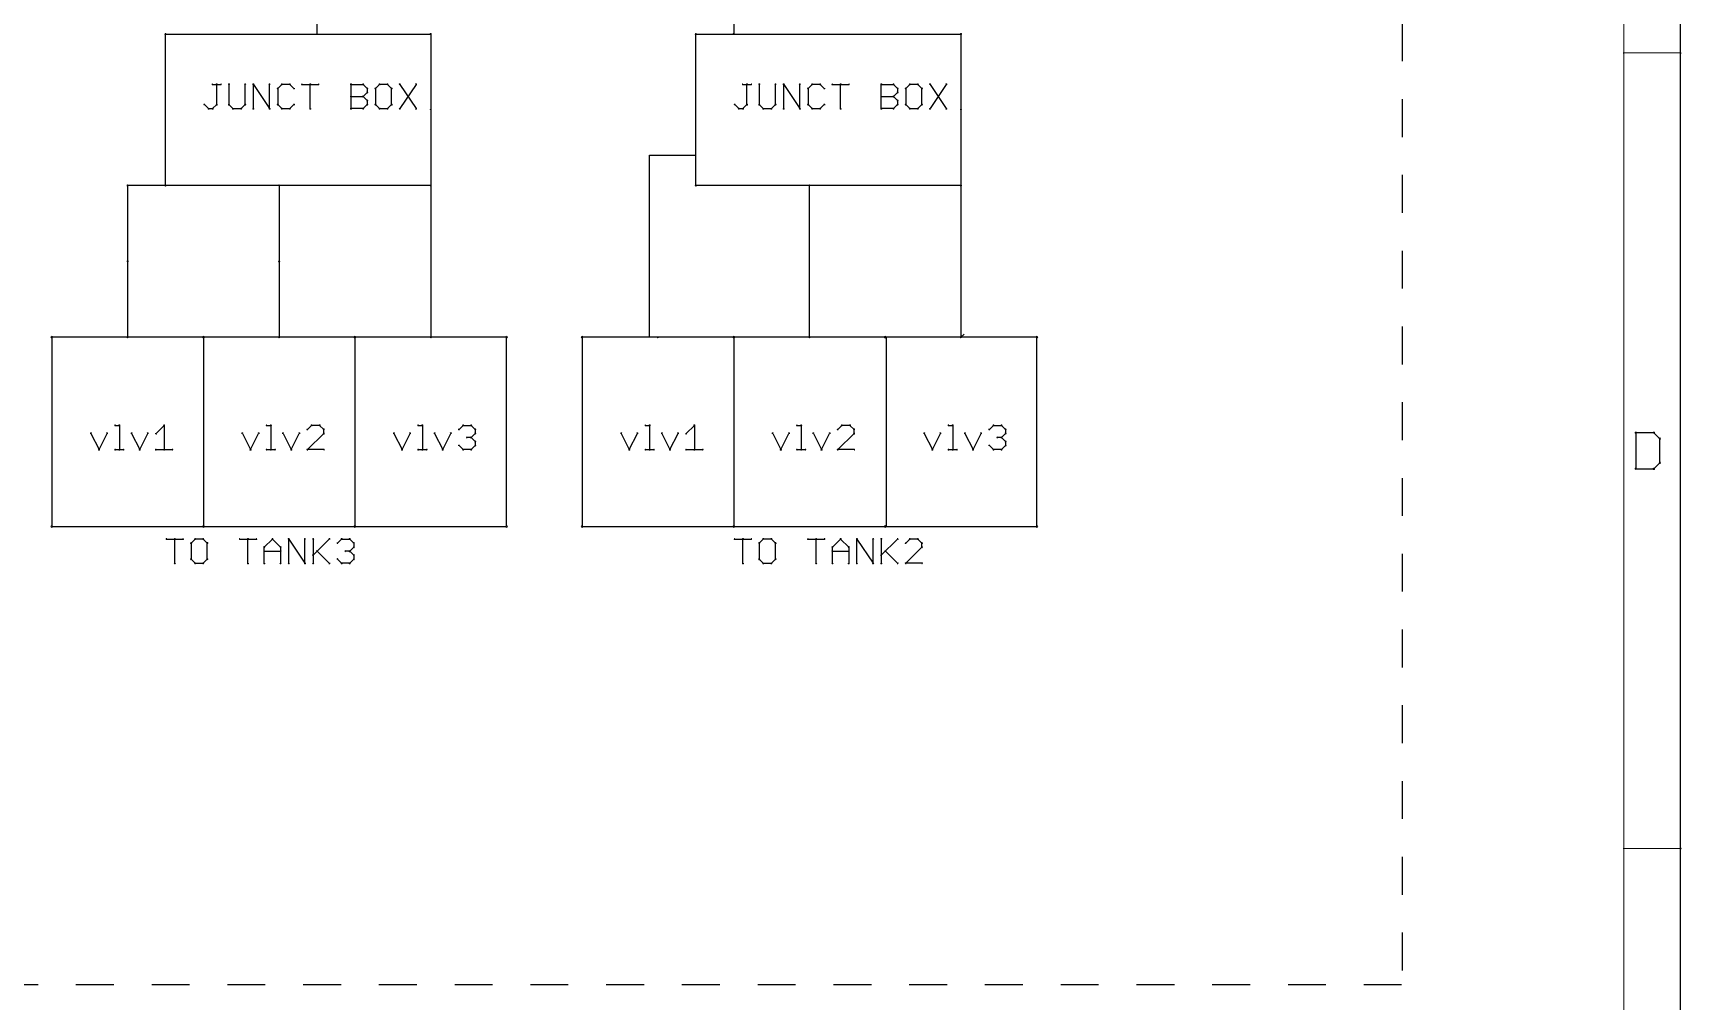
# Model space of a CAD drawing. Header units: inches. Extents: x 0 to 15.7, y 0.2 to 11.1.
# Drawn here: x 11.3 to 15.651, y 2.098 to 4.653 of the extents above; entities that cross this region are included whole.
import ezdxf

# ---------------------------------------------------------------- set-up
doc = ezdxf.new("R2010")
doc.units = ezdxf.units.IN
doc.header["$MEASUREMENT"] = 0
doc.linetypes.add('DOT2', pattern=[0.025, 0, -0.025])
for name, color, linetype in [('103', 178, 'Continuous'), ('94', 14, 'Continuous'), ('97', 94, 'Continuous'), ('THIN_DASHED_NEON_GREEN', 3, 'DOT2'), ('THIN_NEON_GREEN', 3, 'Continuous'), ('THIN_RED', 1, 'Continuous')]:
    doc.layers.add(name, color=color, linetype=linetype)
doc.layers.add('THICK_RED', color=1, linetype='Continuous', lineweight=50)

msp = doc.modelspace()

# ---------------------------------------------------------------- linework, layer by layer
at = {"layer": '103', "lineweight": 18}
for centre, start, end in [((11.65, 4.65), 90, 270), ((11.65, 4.65), 0, 180), ((12.35, 4.65), 0, 180), ((12.35, 4.65), 270, 90), ((13.05, 4.65), 90, 270), ((13.05, 4.65), 0, 180), ((13.75, 4.65), 0, 180), ((13.75, 4.65), 270, 90), ((11.65, 4.25), 90, 270), ((11.65, 4.25), 180, 0), ((12.35, 4.25), 180, 0), ((12.35, 4.25), 270, 90), ((13.05, 4.25), 90, 270), ((13.05, 4.25), 180, 0), ((13.75, 4.25), 180, 0), ((13.75, 4.25), 270, 90)]:
    msp.add_arc(centre, 0.0015, start, end, dxfattribs=at)
at = {"layer": '94', "lineweight": 25}
for p, q in [((11.55, 4.05), (11.55, 3.85)), ((11.95, 4.05), (11.95, 3.85))]:
    msp.add_line(p, q, dxfattribs=at)
at = {"layer": '94', "lineweight": 18}
for centre, radius, start, end in [((11.55, 4.05), 0.0015, 0, 180), ((11.95, 4.05), 0.0015, 0, 180), ((11.35, 3.85), 0.0025, 90, 270), ((11.35, 3.85), 0.0025, 0, 180), ((11.55, 3.85), 0.0015, 180, 0), ((11.75, 3.85), 0.0025, 0, 180), ((11.75, 3.85), 0.0025, 90, 270), ((11.75, 3.85), 0.0025, 0, 180), ((11.75, 3.85), 0.0025, 270, 90), ((11.95, 3.85), 0.0015, 180, 0), ((12.15, 3.85), 0.0025, 0, 180), ((12.15, 3.85), 0.0025, 90, 270), ((12.15, 3.85), 0.0025, 0, 180), ((12.15, 3.85), 0.0025, 270, 90), ((12.35, 3.85), 0.0015, 180, 0), ((12.55, 3.85), 0.0025, 0, 180), ((12.55, 3.85), 0.0025, 270, 90), ((12.75, 3.85), 0.0025, 90, 270), ((12.75, 3.85), 0.0025, 0, 180), ((12.95, 3.85), 0.0015, 180, 0), ((13.15, 3.85), 0.0025, 0, 180), ((13.15, 3.85), 0.0025, 90, 270), ((13.15, 3.85), 0.0025, 0, 180), ((13.15, 3.85), 0.0025, 270, 90), ((13.35, 3.85), 0.0015, 180, 0), ((13.55, 3.85), 0.0025, 0, 180), ((13.55, 3.85), 0.0025, 90, 270), ((13.55, 3.85), 0.0025, 0, 180), ((13.55, 3.85), 0.0025, 270, 90), ((13.75, 3.85), 0.0015, 180, 0), ((13.95, 3.85), 0.0025, 0, 180), ((13.95, 3.85), 0.0025, 270, 90), ((11.35, 3.35), 0.0025, 90, 270), ((11.75, 3.35), 0.0025, 90, 270), ((11.75, 3.35), 0.0025, 270, 90), ((12.15, 3.35), 0.0025, 90, 270), ((12.15, 3.35), 0.0025, 270, 90), ((12.55, 3.35), 0.0025, 270, 90), ((12.75, 3.35), 0.0025, 90, 270), ((13.15, 3.35), 0.0025, 90, 270), ((13.15, 3.35), 0.0025, 270, 90), ((13.55, 3.35), 0.0025, 90, 270), ((13.55, 3.35), 0.0025, 270, 90), ((13.95, 3.35), 0.0025, 270, 90), ((11.35, 3.35), 0.0025, 180, 0), ((11.75, 3.35), 0.0025, 180, 0), ((11.75, 3.35), 0.0025, 180, 0), ((12.15, 3.35), 0.0025, 180, 0), ((12.15, 3.35), 0.0025, 180, 0), ((12.55, 3.35), 0.0025, 180, 0), ((12.75, 3.35), 0.0025, 180, 0), ((13.15, 3.35), 0.0025, 180, 0), ((13.15, 3.35), 0.0025, 180, 0), ((13.55, 3.35), 0.0025, 180, 0), ((13.55, 3.35), 0.0025, 180, 0), ((13.95, 3.35), 0.0025, 180, 0)]:
    msp.add_arc(centre, radius, start, end, dxfattribs=at)
at = {"layer": '97', "lineweight": 25}
for p, q in [((15.65, 0.25), (15.65, 11.05)), ((15.5317, 3.5975), (15.5317, 3.5026)), ((15.5791, 3.5975), (15.5317, 3.5975)), ((15.5949, 3.5817), (15.5791, 3.5975)), ((15.5949, 3.5184), (15.5949, 3.5817)), ((15.5317, 3.5026), (15.5791, 3.5026)), ((15.5791, 3.5026), (15.5949, 3.5184))]:
    msp.add_line(p, q, dxfattribs=at)
at = {"layer": '97', "lineweight": 18}
for p, q in [((15.5, 0.4), (15.5, 10.9)), ((15.65, 4.6), (15.5, 4.6)), ((15.65, 2.5), (15.5, 2.5))]:
    msp.add_line(p, q, dxfattribs=at)
for centre, radius, start, end in [((15.5, 4.6), 0.000984, 90, 270), ((15.65, 4.6), 0.000984, 270, 90), ((15.5317, 3.5975), 0.002, 0, 180), ((15.5317, 3.5975), 0.002, 90, 270), ((15.5791, 3.5975), 0.002, 44.9899, 224.9899), ((15.5791, 3.5975), 0.002, 270, 90), ((15.5949, 3.5817), 0.002, 0, 180), ((15.5949, 3.5817), 0.002, 224.9899, 44.9899), ((15.5317, 3.5026), 0.002, 90, 270), ((15.5317, 3.5026), 0.002, 180, 0), ((15.5791, 3.5026), 0.002, 135.0101, 315.0101), ((15.5791, 3.5026), 0.002, 270, 90), ((15.5949, 3.5184), 0.002, 180, 0), ((15.5949, 3.5184), 0.002, 315.0101, 135.0101), ((15.5, 2.5), 0.000984, 90, 270), ((15.65, 2.5), 0.000984, 270, 90)]:
    msp.add_arc(centre, radius, start, end, dxfattribs=at)
at = {"layer": 'THICK_RED', "lineweight": 25}
for p, q in [((13.15, 7.95), (13.15, 4.65)), ((12.05, 4.65), (12.05, 7.85)), ((11.7744, 4.5171), (11.7957, 4.5171)), ((11.785, 4.4637), (11.785, 4.5171)), ((11.8175, 4.5171), (11.8175, 4.4637)), ((11.8602, 4.4637), (11.8602, 4.5171)), ((11.8819, 4.453), (11.8819, 4.5171)), ((11.8819, 4.5171), (11.9246, 4.453)), ((11.9246, 4.453), (11.9246, 4.5171)), ((11.957, 4.5171), (11.9464, 4.5064)), ((11.9464, 4.5064), (11.9464, 4.4637)), ((11.9784, 4.5171), (11.957, 4.5171)), ((11.9891, 4.5064), (11.9784, 4.5171)), ((12.0108, 4.5171), (12.0535, 4.5171)), ((12.0322, 4.453), (12.0322, 4.5171)), ((12.1397, 4.453), (12.1397, 4.5171)), ((12.1397, 4.5171), (12.1718, 4.5171)), ((12.1397, 4.485), (12.1718, 4.485)), ((12.1718, 4.5171), (12.1824, 4.5064)), ((12.1824, 4.4957), (12.1718, 4.485)), ((12.1718, 4.485), (12.1824, 4.4744)), ((12.1824, 4.5064), (12.1824, 4.4957)), ((12.2149, 4.5171), (12.2042, 4.5064)), ((12.2042, 4.5064), (12.2042, 4.4637)), ((12.2362, 4.5171), (12.2149, 4.5171)), ((12.2469, 4.5064), (12.2362, 4.5171)), ((12.2469, 4.4637), (12.2469, 4.5064)), ((12.2686, 4.5171), (12.3113, 4.453)), ((12.3113, 4.5171), (12.2686, 4.453)), ((13.1744, 4.5171), (13.1957, 4.5171)), ((13.185, 4.4637), (13.185, 4.5171)), ((13.2175, 4.5171), (13.2175, 4.4637)), ((13.2602, 4.4637), (13.2602, 4.5171)), ((13.2819, 4.453), (13.2819, 4.5171)), ((13.2819, 4.5171), (13.3246, 4.453)), ((13.3246, 4.453), (13.3246, 4.5171)), ((13.357, 4.5171), (13.3464, 4.5064)), ((13.3464, 4.5064), (13.3464, 4.4637)), ((13.3784, 4.5171), (13.357, 4.5171)), ((13.3891, 4.5064), (13.3784, 4.5171)), ((13.4108, 4.5171), (13.4535, 4.5171)), ((13.4322, 4.453), (13.4322, 4.5171)), ((13.5397, 4.453), (13.5397, 4.5171)), ((13.5397, 4.5171), (13.5718, 4.5171)), ((13.5397, 4.485), (13.5718, 4.485)), ((13.5718, 4.5171), (13.5824, 4.5064)), ((13.5824, 4.4957), (13.5718, 4.485)), ((13.5718, 4.485), (13.5824, 4.4744)), ((13.5824, 4.5064), (13.5824, 4.4957)), ((13.6149, 4.5171), (13.6042, 4.5064)), ((13.6042, 4.5064), (13.6042, 4.4637)), ((13.6362, 4.5171), (13.6149, 4.5171)), ((13.6469, 4.5064), (13.6362, 4.5171)), ((13.6469, 4.4637), (13.6469, 4.5064)), ((13.6686, 4.5171), (13.7113, 4.453)), ((13.7113, 4.5171), (13.6686, 4.453)), ((11.753, 4.4637), (11.7637, 4.453)), ((11.7637, 4.453), (11.7744, 4.453)), ((11.7744, 4.453), (11.785, 4.4637)), ((11.8175, 4.4637), (11.8281, 4.453)), ((11.8281, 4.453), (11.8495, 4.453)), ((11.8495, 4.453), (11.8602, 4.4637)), ((11.9464, 4.4637), (11.957, 4.453)), ((11.957, 4.453), (11.9784, 4.453)), ((11.9784, 4.453), (11.9891, 4.4637)), ((12.1718, 4.453), (12.1397, 4.453)), ((12.1824, 4.4637), (12.1718, 4.453)), ((12.1824, 4.4744), (12.1824, 4.4637)), ((12.2042, 4.4637), (12.2149, 4.453)), ((12.2149, 4.453), (12.2362, 4.453)), ((12.2362, 4.453), (12.2469, 4.4637)), ((13.153, 4.4637), (13.1637, 4.453)), ((13.1637, 4.453), (13.1744, 4.453)), ((13.1744, 4.453), (13.185, 4.4637)), ((13.2175, 4.4637), (13.2281, 4.453)), ((13.2281, 4.453), (13.2495, 4.453)), ((13.2495, 4.453), (13.2602, 4.4637)), ((13.3464, 4.4637), (13.357, 4.453)), ((13.357, 4.453), (13.3784, 4.453)), ((13.3784, 4.453), (13.3891, 4.4637)), ((13.5718, 4.453), (13.5397, 4.453)), ((13.5824, 4.4637), (13.5718, 4.453)), ((13.5824, 4.4744), (13.5824, 4.4637)), ((13.6042, 4.4637), (13.6149, 4.453)), ((13.6149, 4.453), (13.6362, 4.453)), ((13.6362, 4.453), (13.6469, 4.4637)), ((11.653, 3.3171), (11.6957, 3.3171)), ((11.6744, 3.253), (11.6744, 3.3171)), ((11.7281, 3.3171), (11.7175, 3.3064)), ((11.7495, 3.3171), (11.7281, 3.3171)), ((11.7602, 3.3064), (11.7495, 3.3171)), ((11.8464, 3.3171), (11.8891, 3.3171)), ((11.8677, 3.253), (11.8677, 3.3171)), ((11.9108, 3.2957), (11.9322, 3.3171)), ((11.9322, 3.3171), (11.9535, 3.2957)), ((11.9753, 3.253), (11.9753, 3.3171)), ((11.9753, 3.3171), (12.018, 3.253)), ((12.018, 3.253), (12.018, 3.3171)), ((12.0397, 3.3171), (12.0397, 3.253)), ((12.0397, 3.2744), (12.0824, 3.3171)), ((12.1042, 3.3064), (12.1149, 3.3171)), ((12.1149, 3.3171), (12.1362, 3.3171)), ((12.1362, 3.3171), (12.1469, 3.3064)), ((13.153, 3.3171), (13.1957, 3.3171)), ((13.1744, 3.253), (13.1744, 3.3171)), ((13.2281, 3.3171), (13.2175, 3.3064)), ((13.2495, 3.3171), (13.2281, 3.3171)), ((13.2602, 3.3064), (13.2495, 3.3171)), ((13.3464, 3.3171), (13.3891, 3.3171)), ((13.3677, 3.253), (13.3677, 3.3171)), ((13.4108, 3.2957), (13.4322, 3.3171)), ((13.4322, 3.3171), (13.4535, 3.2957)), ((13.4753, 3.253), (13.4753, 3.3171)), ((13.4753, 3.3171), (13.518, 3.253)), ((13.518, 3.253), (13.518, 3.3171)), ((13.5397, 3.3171), (13.5397, 3.253)), ((13.5397, 3.2744), (13.5824, 3.3171)), ((13.6149, 3.3171), (13.6042, 3.3064)), ((13.6362, 3.3171), (13.6149, 3.3171)), ((13.6469, 3.3064), (13.6362, 3.3171)), ((11.7175, 3.3064), (11.7175, 3.2637)), ((11.7175, 3.2637), (11.7281, 3.253)), ((11.7495, 3.253), (11.7602, 3.2637)), ((11.7602, 3.2637), (11.7602, 3.3064)), ((11.9108, 3.253), (11.9108, 3.2957)), ((11.9108, 3.285), (11.9535, 3.285)), ((11.9535, 3.2957), (11.9535, 3.253)), ((12.0504, 3.285), (12.0824, 3.253)), ((12.1149, 3.253), (12.1042, 3.2637)), ((12.1362, 3.285), (12.1255, 3.285)), ((12.1469, 3.2957), (12.1362, 3.285)), ((12.1362, 3.285), (12.1469, 3.2744)), ((12.1469, 3.2637), (12.1362, 3.253)), ((12.1469, 3.3064), (12.1469, 3.2957)), ((12.1469, 3.2744), (12.1469, 3.2637)), ((13.2175, 3.3064), (13.2175, 3.2637)), ((13.2175, 3.2637), (13.2281, 3.253)), ((13.2495, 3.253), (13.2602, 3.2637)), ((13.2602, 3.2637), (13.2602, 3.3064)), ((13.4108, 3.253), (13.4108, 3.2957)), ((13.4108, 3.285), (13.4535, 3.285)), ((13.4535, 3.2957), (13.4535, 3.253)), ((13.5504, 3.285), (13.5824, 3.253)), ((13.6042, 3.253), (13.6469, 3.2957)), ((13.6469, 3.2957), (13.6469, 3.3064)), ((11.7281, 3.253), (11.7495, 3.253)), ((12.1362, 3.253), (12.1149, 3.253)), ((13.2281, 3.253), (13.2495, 3.253)), ((13.6469, 3.253), (13.6042, 3.253))]:
    msp.add_line(p, q, dxfattribs=at)
at = {"layer": 'THICK_RED', "lineweight": 18}
for centre, start, end in [((12.05, 4.65), 180, 0), ((13.15, 4.65), 90, 270), ((13.15, 4.65), 180, 0), ((11.7744, 4.5171), 90, 270), ((11.785, 4.5171), 0, 180), ((11.7957, 4.5171), 270, 90), ((11.8175, 4.5171), 0, 180), ((11.8602, 4.5171), 0, 180), ((11.8819, 4.5171), 0, 180), ((11.8819, 4.5171), 33.6901, 213.6901), ((11.9246, 4.5171), 0, 180), ((11.9464, 4.5064), 0, 180), ((11.9464, 4.5064), 135, 315), ((11.957, 4.5171), 90, 270), ((11.957, 4.5171), 315, 135), ((11.9784, 4.5171), 45, 225), ((11.9784, 4.5171), 270, 90), ((11.9891, 4.5064), 225, 45), ((12.0108, 4.5171), 90, 270), ((12.0322, 4.5171), 0, 180), ((12.0535, 4.5171), 270, 90), ((12.1397, 4.5171), 0, 180), ((12.1397, 4.5171), 90, 270), ((12.1397, 4.485), 90, 270), ((12.1718, 4.5171), 44.9865, 224.9865), ((12.1718, 4.485), 44.9865, 224.9865), ((12.1718, 4.485), 135.0135, 315.0135), ((12.1718, 4.5171), 270, 90), ((12.1718, 4.485), 270, 90), ((12.1824, 4.5064), 0, 180), ((12.1824, 4.4957), 180, 0), ((12.1824, 4.5064), 225, 45), ((12.1824, 4.4957), 315, 135), ((12.2042, 4.5064), 0, 180), ((12.2042, 4.5064), 134.9865, 314.9865), ((12.2149, 4.5171), 90, 270), ((12.2149, 4.5171), 315, 135), ((12.2362, 4.5171), 44.9865, 224.9865), ((12.2362, 4.5171), 270, 90), ((12.2469, 4.5064), 0, 180), ((12.2469, 4.5064), 225, 45), ((12.2686, 4.5171), 33.6901, 213.6901), ((12.3113, 4.5171), 326.3099, 146.3099), ((13.1744, 4.5171), 90, 270), ((13.185, 4.5171), 0, 180), ((13.1957, 4.5171), 270, 90), ((13.2175, 4.5171), 0, 180), ((13.2602, 4.5171), 0, 180), ((13.2819, 4.5171), 0, 180), ((13.2819, 4.5171), 33.6901, 213.6901), ((13.3246, 4.5171), 0, 180), ((13.3464, 4.5064), 0, 180), ((13.3464, 4.5064), 135, 315), ((13.357, 4.5171), 90, 270), ((13.357, 4.5171), 315, 135), ((13.3784, 4.5171), 45, 225), ((13.3784, 4.5171), 270, 90), ((13.3891, 4.5064), 225, 45), ((13.4108, 4.5171), 90, 270), ((13.4322, 4.5171), 0, 180), ((13.4535, 4.5171), 270, 90), ((13.5397, 4.5171), 0, 180), ((13.5397, 4.5171), 90, 270), ((13.5397, 4.485), 90, 270), ((13.5718, 4.5171), 44.9865, 224.9865), ((13.5718, 4.485), 44.9865, 224.9865), ((13.5718, 4.485), 135.0135, 315.0135), ((13.5718, 4.5171), 270, 90), ((13.5718, 4.485), 270, 90), ((13.5824, 4.5064), 0, 180), ((13.5824, 4.4957), 180, 0), ((13.5824, 4.5064), 225, 45), ((13.5824, 4.4957), 315, 135), ((13.6042, 4.5064), 0, 180), ((13.6042, 4.5064), 134.9865, 314.9865), ((13.6149, 4.5171), 90, 270), ((13.6149, 4.5171), 315, 135), ((13.6362, 4.5171), 44.9865, 224.9865), ((13.6362, 4.5171), 270, 90), ((13.6469, 4.5064), 0, 180), ((13.6469, 4.5064), 225, 45), ((13.6686, 4.5171), 33.6901, 213.6901), ((13.7113, 4.5171), 326.3099, 146.3099), ((11.753, 4.4637), 44.9865, 224.9865), ((11.7637, 4.453), 90, 270), ((11.7637, 4.453), 225.0135, 45.0135), ((11.7744, 4.453), 134.9865, 314.9865), ((11.7744, 4.453), 270, 90), ((11.785, 4.4637), 180, 0), ((11.785, 4.4637), 315, 135), ((11.8175, 4.4637), 44.9865, 224.9865), ((11.8175, 4.4637), 180, 0), ((11.8281, 4.453), 90, 270), ((11.8281, 4.453), 225.0135, 45.0135), ((11.8495, 4.453), 134.9865, 314.9865), ((11.8495, 4.453), 270, 90), ((11.8602, 4.4637), 180, 0), ((11.8602, 4.4637), 315.0135, 135.0135), ((11.8819, 4.453), 180, 0), ((11.9246, 4.453), 180, 0), ((11.9246, 4.453), 213.6901, 33.6901), ((11.9464, 4.4637), 44.9865, 224.9865), ((11.9464, 4.4637), 180, 0), ((11.957, 4.453), 90, 270), ((11.957, 4.453), 225.0135, 45.0135), ((11.9784, 4.453), 134.9865, 314.9865), ((11.9784, 4.453), 270, 90), ((11.9891, 4.4637), 315.0135, 135.0135), ((12.0322, 4.453), 180, 0), ((12.1397, 4.453), 90, 270), ((12.1397, 4.453), 180, 0), ((12.1718, 4.453), 135, 315), ((12.1718, 4.453), 270, 90), ((12.1824, 4.4744), 0, 180), ((12.1824, 4.4637), 180, 0), ((12.1824, 4.4744), 224.9865, 44.9865), ((12.1824, 4.4637), 315.0135, 135.0135), ((12.2042, 4.4637), 45, 225), ((12.2042, 4.4637), 180, 0), ((12.2149, 4.453), 90, 270), ((12.2149, 4.453), 225.0135, 45.0135), ((12.2362, 4.453), 135, 315), ((12.2362, 4.453), 270, 90), ((12.2469, 4.4637), 180, 0), ((12.2469, 4.4637), 315.0135, 135.0135), ((12.2686, 4.453), 146.3099, 326.3099), ((12.3113, 4.453), 213.6901, 33.6901), ((13.153, 4.4637), 44.9865, 224.9865), ((13.1637, 4.453), 90, 270), ((13.1637, 4.453), 225.0135, 45.0135), ((13.1744, 4.453), 134.9865, 314.9865), ((13.1744, 4.453), 270, 90), ((13.185, 4.4637), 180, 0), ((13.185, 4.4637), 315, 135), ((13.2175, 4.4637), 44.9865, 224.9865), ((13.2175, 4.4637), 180, 0), ((13.2281, 4.453), 90, 270), ((13.2281, 4.453), 225.0135, 45.0135), ((13.2495, 4.453), 134.9865, 314.9865), ((13.2495, 4.453), 270, 90), ((13.2602, 4.4637), 180, 0), ((13.2602, 4.4637), 315.0135, 135.0135), ((13.2819, 4.453), 180, 0), ((13.3246, 4.453), 180, 0), ((13.3246, 4.453), 213.6901, 33.6901), ((13.3464, 4.4637), 44.9865, 224.9865), ((13.3464, 4.4637), 180, 0), ((13.357, 4.453), 90, 270), ((13.357, 4.453), 225.0135, 45.0135), ((13.3784, 4.453), 134.9865, 314.9865), ((13.3784, 4.453), 270, 90), ((13.3891, 4.4637), 315.0135, 135.0135), ((13.4322, 4.453), 180, 0), ((13.5397, 4.453), 90, 270), ((13.5397, 4.453), 180, 0), ((13.5718, 4.453), 135, 315), ((13.5718, 4.453), 270, 90), ((13.5824, 4.4744), 0, 180), ((13.5824, 4.4637), 180, 0), ((13.5824, 4.4744), 224.9865, 44.9865), ((13.5824, 4.4637), 315.0135, 135.0135), ((13.6042, 4.4637), 45, 225), ((13.6042, 4.4637), 180, 0), ((13.6149, 4.453), 90, 270), ((13.6149, 4.453), 225.0135, 45.0135), ((13.6362, 4.453), 135, 315), ((13.6362, 4.453), 270, 90), ((13.6469, 4.4637), 180, 0), ((13.6469, 4.4637), 315.0135, 135.0135), ((13.6686, 4.453), 146.3099, 326.3099), ((13.7113, 4.453), 213.6901, 33.6901), ((11.653, 3.3171), 90, 270), ((11.6744, 3.3171), 0, 180), ((11.6957, 3.3171), 270, 90), ((11.7175, 3.3064), 0, 180), ((11.7175, 3.3064), 135, 315), ((11.7281, 3.3171), 90, 270), ((11.7281, 3.3171), 315, 135), ((11.7495, 3.3171), 45, 225), ((11.7495, 3.3171), 270, 90), ((11.7602, 3.3064), 0, 180), ((11.7602, 3.3064), 225, 45), ((11.8464, 3.3171), 90, 270), ((11.8677, 3.3171), 0, 180), ((11.8891, 3.3171), 270, 90), ((11.9322, 3.3171), 45, 225), ((11.9322, 3.3171), 315, 135), ((11.9753, 3.3171), 0, 180), ((11.9753, 3.3171), 33.6901, 213.6901), ((12.018, 3.3171), 0, 180), ((12.0397, 3.3171), 0, 180), ((12.0824, 3.3171), 315.0135, 135.0135), ((12.1042, 3.3064), 134.9865, 314.9865), ((12.1149, 3.3171), 90, 270), ((12.1149, 3.3171), 315, 135), ((12.1362, 3.3171), 44.9865, 224.9865), ((12.1362, 3.3171), 270, 90), ((12.1469, 3.3064), 0, 180), ((12.1469, 3.3064), 225, 45), ((13.153, 3.3171), 90, 270), ((13.1744, 3.3171), 0, 180), ((13.1957, 3.3171), 270, 90), ((13.2175, 3.3064), 0, 180), ((13.2175, 3.3064), 135, 315), ((13.2281, 3.3171), 90, 270), ((13.2281, 3.3171), 315, 135), ((13.2495, 3.3171), 45, 225), ((13.2495, 3.3171), 270, 90), ((13.2602, 3.3064), 0, 180), ((13.2602, 3.3064), 225, 45), ((13.3464, 3.3171), 90, 270), ((13.3677, 3.3171), 0, 180), ((13.3891, 3.3171), 270, 90), ((13.4322, 3.3171), 45, 225), ((13.4322, 3.3171), 315, 135), ((13.4753, 3.3171), 0, 180), ((13.4753, 3.3171), 33.6901, 213.6901), ((13.518, 3.3171), 0, 180), ((13.5397, 3.3171), 0, 180), ((13.5824, 3.3171), 315.0135, 135.0135), ((13.6042, 3.3064), 134.9865, 314.9865), ((13.6149, 3.3171), 90, 270), ((13.6149, 3.3171), 315, 135), ((13.6362, 3.3171), 44.9865, 224.9865), ((13.6362, 3.3171), 270, 90), ((13.6469, 3.3064), 0, 180), ((13.6469, 3.3064), 225, 45), ((11.7175, 3.2637), 44.9865, 224.9865), ((11.7175, 3.2637), 180, 0), ((11.7602, 3.2637), 180, 0), ((11.7602, 3.2637), 315.0135, 135.0135), ((11.9108, 3.2957), 0, 180), ((11.9108, 3.2957), 135, 315), ((11.9108, 3.285), 90, 270), ((11.9535, 3.2957), 0, 180), ((11.9535, 3.2957), 225, 45), ((11.9535, 3.285), 270, 90), ((12.0397, 3.2744), 135, 315), ((12.0504, 3.285), 45, 225), ((12.1042, 3.2637), 45, 225), ((12.1255, 3.285), 90, 270), ((12.1362, 3.285), 44.9865, 224.9865), ((12.1362, 3.285), 135.0135, 315.0135), ((12.1362, 3.285), 270, 90), ((12.1469, 3.2957), 180, 0), ((12.1469, 3.2744), 0, 180), ((12.1469, 3.2637), 180, 0), ((12.1469, 3.2957), 315, 135), ((12.1469, 3.2744), 224.9865, 44.9865), ((12.1469, 3.2637), 315.0135, 135.0135), ((13.2175, 3.2637), 44.9865, 224.9865), ((13.2175, 3.2637), 180, 0), ((13.2602, 3.2637), 180, 0), ((13.2602, 3.2637), 315.0135, 135.0135), ((13.4108, 3.2957), 0, 180), ((13.4108, 3.2957), 135, 315), ((13.4108, 3.285), 90, 270), ((13.4535, 3.2957), 0, 180), ((13.4535, 3.2957), 225, 45), ((13.4535, 3.285), 270, 90), ((13.5397, 3.2744), 135, 315), ((13.5504, 3.285), 45, 225), ((13.6469, 3.2957), 180, 0), ((13.6469, 3.2957), 315, 135), ((11.6744, 3.253), 180, 0), ((11.7281, 3.253), 90, 270), ((11.7281, 3.253), 225.0135, 45.0135), ((11.7495, 3.253), 134.9865, 314.9865), ((11.7495, 3.253), 270, 90), ((11.8677, 3.253), 180, 0), ((11.9108, 3.253), 180, 0), ((11.9535, 3.253), 180, 0), ((11.9753, 3.253), 180, 0), ((12.018, 3.253), 180, 0), ((12.018, 3.253), 213.6901, 33.6901), ((12.0397, 3.253), 180, 0), ((12.0824, 3.253), 225, 45), ((12.1149, 3.253), 90, 270), ((12.1149, 3.253), 225.0135, 45.0135), ((12.1362, 3.253), 135, 315), ((12.1362, 3.253), 270, 90), ((13.1744, 3.253), 180, 0), ((13.2281, 3.253), 90, 270), ((13.2281, 3.253), 225.0135, 45.0135), ((13.2495, 3.253), 134.9865, 314.9865), ((13.2495, 3.253), 270, 90), ((13.3677, 3.253), 180, 0), ((13.4108, 3.253), 180, 0), ((13.4535, 3.253), 180, 0), ((13.4753, 3.253), 180, 0), ((13.518, 3.253), 180, 0), ((13.518, 3.253), 213.6901, 33.6901), ((13.5397, 3.253), 180, 0), ((13.5824, 3.253), 225, 45), ((13.6042, 3.253), 90, 270), ((13.6042, 3.253), 134.9865, 314.9865), ((13.6469, 3.253), 270, 90)]:
    msp.add_arc(centre, 0.0015, start, end, dxfattribs=at)
at = {"layer": 'THIN_DASHED_NEON_GREEN'}
for p in [(14.9144, 9.0781), (9.0134, 2.1416)]:
    msp.add_line(p, (14.9144, 2.1416), dxfattribs=at)
at = {"layer": 'THIN_NEON_GREEN', "lineweight": 25}
for p, q in [((11.65, 4.65), (12.35, 4.65)), ((11.65, 4.25), (11.65, 4.65)), ((12.35, 4.65), (12.35, 4.25)), ((13.05, 4.25), (13.05, 4.65)), ((13.75, 4.65), (13.75, 4.25)), ((12.35, 4.25), (11.65, 4.25)), ((13.75, 4.25), (13.05, 4.25)), ((11.75, 3.85), (11.35, 3.85)), ((11.35, 3.85), (11.35, 3.35)), ((12.15, 3.85), (11.75, 3.85)), ((12.55, 3.85), (12.15, 3.85)), ((12.55, 3.35), (12.55, 3.85)), ((13.15, 3.85), (12.75, 3.85)), ((12.75, 3.85), (12.75, 3.35)), ((13.55, 3.85), (13.15, 3.85)), ((13.95, 3.85), (13.55, 3.85)), ((13.95, 3.35), (13.95, 3.85)), ((11.35, 3.35), (11.75, 3.35)), ((11.75, 3.35), (12.15, 3.35)), ((12.15, 3.35), (12.55, 3.35)), ((12.75, 3.35), (13.15, 3.35)), ((13.15, 3.35), (13.55, 3.35)), ((13.55, 3.35), (13.95, 3.35))]:
    msp.add_line(p, q, dxfattribs=at)
at = {"layer": 'THIN_NEON_GREEN'}
for p, q in [((13.05, 4.65), (13.75, 4.65)), ((12.9275, 3.85), (12.9275, 4.3299)), ((12.9275, 4.3299), (13.05, 4.3299)), ((13.35, 3.85), (13.35, 4.2517)), ((13.75, 4.25), (13.75, 3.85)), ((11.75, 3.85), (11.75, 3.35)), ((12.15, 3.8475), (12.15, 3.35)), ((13.15, 3.85), (13.15, 3.3525)), ((13.5525, 3.85), (13.5525, 3.35)), ((13.75, 3.85), (13.7583, 3.8575)), ((13.15, 3.3525), (13.1503, 3.3513))]:
    msp.add_line(p, q, dxfattribs=at)
at = {"layer": 'THIN_RED', "lineweight": 25}
for p, q in [((11.55, 4.25), (11.55, 4.05)), ((11.65, 4.25), (11.55, 4.25)), ((11.95, 4.25), (11.95, 4.05)), ((11.5175, 3.6171), (11.5281, 3.6171)), ((11.5281, 3.6171), (11.5281, 3.553)), ((11.6249, 3.5957), (11.6462, 3.6171)), ((11.6462, 3.6171), (11.6462, 3.553)), ((11.9175, 3.6171), (11.9281, 3.6171)), ((11.9281, 3.6171), (11.9281, 3.553)), ((12.0356, 3.6171), (12.0249, 3.6064)), ((12.0569, 3.6171), (12.0356, 3.6171)), ((12.0676, 3.6064), (12.0569, 3.6171)), ((12.3175, 3.6171), (12.3281, 3.6171)), ((12.3281, 3.6171), (12.3281, 3.553)), ((12.4249, 3.6064), (12.4356, 3.6171)), ((12.4356, 3.6171), (12.4569, 3.6171)), ((12.4569, 3.6171), (12.4676, 3.6064)), ((12.9175, 3.6171), (12.9281, 3.6171)), ((12.9281, 3.6171), (12.9281, 3.553)), ((13.0249, 3.5957), (13.0462, 3.6171)), ((13.0462, 3.6171), (13.0462, 3.553)), ((13.3175, 3.6171), (13.3281, 3.6171)), ((13.3281, 3.6171), (13.3281, 3.553)), ((13.4356, 3.6171), (13.4249, 3.6064)), ((13.4569, 3.6171), (13.4356, 3.6171)), ((13.4676, 3.6064), (13.4569, 3.6171)), ((13.7175, 3.6171), (13.7281, 3.6171)), ((13.7281, 3.6171), (13.7281, 3.553)), ((13.8249, 3.6064), (13.8356, 3.6171)), ((13.8356, 3.6171), (13.8569, 3.6171)), ((13.8569, 3.6171), (13.8676, 3.6064)), ((11.453, 3.5957), (11.4744, 3.553)), ((11.4744, 3.553), (11.4957, 3.5957)), ((11.5604, 3.5957), (11.5818, 3.553)), ((11.5818, 3.553), (11.6031, 3.5957)), ((11.853, 3.5957), (11.8744, 3.553)), ((11.8744, 3.553), (11.8957, 3.5957)), ((11.9604, 3.5957), (11.9818, 3.553)), ((11.9818, 3.553), (12.0031, 3.5957)), ((12.0249, 3.553), (12.0676, 3.5957)), ((12.0676, 3.5957), (12.0676, 3.6064)), ((12.253, 3.5957), (12.2744, 3.553)), ((12.2744, 3.553), (12.2957, 3.5957)), ((12.3604, 3.5957), (12.3818, 3.553)), ((12.3818, 3.553), (12.4031, 3.5957)), ((12.4569, 3.585), (12.4462, 3.585)), ((12.4676, 3.5957), (12.4569, 3.585)), ((12.4569, 3.585), (12.4676, 3.5744)), ((12.4676, 3.6064), (12.4676, 3.5957)), ((12.4676, 3.5744), (12.4676, 3.5637)), ((12.853, 3.5957), (12.8744, 3.553)), ((12.8744, 3.553), (12.8957, 3.5957)), ((12.9604, 3.5957), (12.9818, 3.553)), ((12.9818, 3.553), (13.0031, 3.5957)), ((13.253, 3.5957), (13.2744, 3.553)), ((13.2744, 3.553), (13.2957, 3.5957)), ((13.3604, 3.5957), (13.3818, 3.553)), ((13.3818, 3.553), (13.4031, 3.5957)), ((13.4249, 3.553), (13.4676, 3.5957)), ((13.4676, 3.5957), (13.4676, 3.6064)), ((13.653, 3.5957), (13.6744, 3.553)), ((13.6744, 3.553), (13.6957, 3.5957)), ((13.7604, 3.5957), (13.7818, 3.553)), ((13.7818, 3.553), (13.8031, 3.5957)), ((13.8569, 3.585), (13.8462, 3.585)), ((13.8676, 3.5957), (13.8569, 3.585)), ((13.8569, 3.585), (13.8676, 3.5744)), ((13.8676, 3.6064), (13.8676, 3.5957)), ((13.8676, 3.5744), (13.8676, 3.5637)), ((11.5175, 3.553), (11.5388, 3.553)), ((11.6249, 3.553), (11.6676, 3.553)), ((11.9175, 3.553), (11.9388, 3.553)), ((12.0676, 3.553), (12.0249, 3.553)), ((12.3175, 3.553), (12.3388, 3.553)), ((12.4356, 3.553), (12.4249, 3.5637)), ((12.4569, 3.553), (12.4356, 3.553)), ((12.4676, 3.5637), (12.4569, 3.553)), ((12.9175, 3.553), (12.9388, 3.553)), ((13.0249, 3.553), (13.0676, 3.553)), ((13.3175, 3.553), (13.3388, 3.553)), ((13.4676, 3.553), (13.4249, 3.553)), ((13.7175, 3.553), (13.7388, 3.553)), ((13.8356, 3.553), (13.8249, 3.5637)), ((13.8569, 3.553), (13.8356, 3.553)), ((13.8676, 3.5637), (13.8569, 3.553))]:
    msp.add_line(p, q, dxfattribs=at)
at = {"layer": 'THIN_RED'}
msp.add_line((12.35, 4.25), (12.35, 3.85), dxfattribs=at)
at = {"layer": 'THIN_RED', "lineweight": 18}
for centre, start, end in [((12.35, 4.45), 0, 180), ((13.75, 4.45), 0, 180), ((11.55, 4.25), 0, 180), ((11.55, 4.25), 90, 270), ((11.65, 4.25), 270, 90), ((11.95, 4.25), 0, 180), ((13.05, 4.25), 270, 90), ((13.35, 4.25), 0, 180), ((11.55, 4.05), 180, 0), ((11.95, 4.05), 180, 0), ((11.5175, 3.6171), 90, 270), ((11.5281, 3.6171), 0, 180), ((11.5281, 3.6171), 270, 90), ((11.6462, 3.6171), 0, 180), ((11.6462, 3.6171), 315, 135), ((11.9175, 3.6171), 90, 270), ((11.9281, 3.6171), 0, 180), ((11.9281, 3.6171), 270, 90), ((12.0356, 3.6171), 90, 270), ((12.0356, 3.6171), 315, 135), ((12.0569, 3.6171), 45, 225), ((12.0569, 3.6171), 270, 90), ((12.3175, 3.6171), 90, 270), ((12.3281, 3.6171), 0, 180), ((12.3281, 3.6171), 270, 90), ((12.4356, 3.6171), 90, 270), ((12.4356, 3.6171), 315, 135), ((12.4569, 3.6171), 45, 225), ((12.4569, 3.6171), 270, 90), ((12.9175, 3.6171), 90, 270), ((12.9281, 3.6171), 0, 180), ((12.9281, 3.6171), 270, 90), ((13.0462, 3.6171), 0, 180), ((13.0462, 3.6171), 315, 135), ((13.3175, 3.6171), 90, 270), ((13.3281, 3.6171), 0, 180), ((13.3281, 3.6171), 270, 90), ((13.4356, 3.6171), 90, 270), ((13.4356, 3.6171), 315, 135), ((13.4569, 3.6171), 45, 225), ((13.4569, 3.6171), 270, 90), ((13.7175, 3.6171), 90, 270), ((13.7281, 3.6171), 0, 180), ((13.7281, 3.6171), 270, 90), ((13.8356, 3.6171), 90, 270), ((13.8356, 3.6171), 315, 135), ((13.8569, 3.6171), 45, 225), ((13.8569, 3.6171), 270, 90), ((11.453, 3.5957), 26.5651, 206.5651), ((11.4957, 3.5957), 333.4349, 153.4349), ((11.5604, 3.5957), 26.5651, 206.5651), ((11.6031, 3.5957), 333.4349, 153.4349), ((11.6249, 3.5957), 135, 315), ((11.853, 3.5957), 26.5651, 206.5651), ((11.8957, 3.5957), 333.4349, 153.4349), ((11.9604, 3.5957), 26.5651, 206.5651), ((12.0031, 3.5957), 333.4349, 153.4349), ((12.0249, 3.6064), 135, 315), ((12.0676, 3.6064), 0, 180), ((12.0676, 3.5957), 180, 0), ((12.0676, 3.6064), 225, 45), ((12.0676, 3.5957), 315, 135), ((12.253, 3.5957), 26.5651, 206.5651), ((12.2957, 3.5957), 333.4349, 153.4349), ((12.3604, 3.5957), 26.5651, 206.5651), ((12.4031, 3.5957), 333.4349, 153.4349), ((12.4249, 3.6064), 135, 315), ((12.4462, 3.585), 90, 270), ((12.4569, 3.585), 45, 225), ((12.4569, 3.585), 135, 315), ((12.4569, 3.585), 270, 90), ((12.4676, 3.6064), 0, 180), ((12.4676, 3.5957), 180, 0), ((12.4676, 3.5744), 0, 180), ((12.4676, 3.6064), 225, 45), ((12.4676, 3.5957), 315, 135), ((12.4676, 3.5744), 224.9865, 44.9865), ((12.853, 3.5957), 26.5651, 206.5651), ((12.8957, 3.5957), 333.4349, 153.4349), ((12.9604, 3.5957), 26.5651, 206.5651), ((13.0031, 3.5957), 333.4349, 153.4349), ((13.0249, 3.5957), 135, 315), ((13.253, 3.5957), 26.5651, 206.5651), ((13.2957, 3.5957), 333.4349, 153.4349), ((13.3604, 3.5957), 26.5651, 206.5651), ((13.4031, 3.5957), 333.4349, 153.4349), ((13.4249, 3.6064), 135, 315), ((13.4676, 3.6064), 0, 180), ((13.4676, 3.5957), 180, 0), ((13.4676, 3.6064), 225, 45), ((13.4676, 3.5957), 315, 135), ((13.653, 3.5957), 26.5651, 206.5651), ((13.6957, 3.5957), 333.4349, 153.4349), ((13.7604, 3.5957), 26.5651, 206.5651), ((13.8031, 3.5957), 333.4349, 153.4349), ((13.8249, 3.6064), 135, 315), ((13.8462, 3.585), 90, 270), ((13.8569, 3.585), 45, 225), ((13.8569, 3.585), 135, 315), ((13.8569, 3.585), 270, 90), ((13.8676, 3.6064), 0, 180), ((13.8676, 3.5957), 180, 0), ((13.8676, 3.5744), 0, 180), ((13.8676, 3.6064), 225, 45), ((13.8676, 3.5957), 315, 135), ((13.8676, 3.5744), 224.9865, 44.9865), ((11.4744, 3.553), 153.4264, 333.4264), ((11.4744, 3.553), 206.5736, 26.5736), ((11.5175, 3.553), 90, 270), ((11.5281, 3.553), 180, 0), ((11.5388, 3.553), 270, 90), ((11.5818, 3.553), 153.4264, 333.4264), ((11.5818, 3.553), 206.5736, 26.5736), ((11.6249, 3.553), 90, 270), ((11.6462, 3.553), 180, 0), ((11.6676, 3.553), 270, 90), ((11.8744, 3.553), 153.4264, 333.4264), ((11.8744, 3.553), 206.5736, 26.5736), ((11.9175, 3.553), 90, 270), ((11.9281, 3.553), 180, 0), ((11.9388, 3.553), 270, 90), ((11.9818, 3.553), 153.4264, 333.4264), ((11.9818, 3.553), 206.5736, 26.5736), ((12.0249, 3.553), 90, 270), ((12.0249, 3.553), 135, 315), ((12.0676, 3.553), 270, 90), ((12.2744, 3.553), 153.4264, 333.4264), ((12.2744, 3.553), 206.5736, 26.5736), ((12.3175, 3.553), 90, 270), ((12.3281, 3.553), 180, 0), ((12.3388, 3.553), 270, 90), ((12.3818, 3.553), 153.4264, 333.4264), ((12.3818, 3.553), 206.5736, 26.5736), ((12.4249, 3.5637), 44.9865, 224.9865), ((12.4356, 3.553), 90, 270), ((12.4356, 3.553), 225.0135, 45.0135), ((12.4569, 3.553), 134.9865, 314.9865), ((12.4569, 3.553), 270, 90), ((12.4676, 3.5637), 180, 0), ((12.4676, 3.5637), 315.0135, 135.0135), ((12.8744, 3.553), 153.4264, 333.4264), ((12.8744, 3.553), 206.5736, 26.5736), ((12.9175, 3.553), 90, 270), ((12.9281, 3.553), 180, 0), ((12.9388, 3.553), 270, 90), ((12.9818, 3.553), 153.4264, 333.4264), ((12.9818, 3.553), 206.5736, 26.5736), ((13.0249, 3.553), 90, 270), ((13.0462, 3.553), 180, 0), ((13.0676, 3.553), 270, 90), ((13.2744, 3.553), 153.4264, 333.4264), ((13.2744, 3.553), 206.5736, 26.5736), ((13.3175, 3.553), 90, 270), ((13.3281, 3.553), 180, 0), ((13.3388, 3.553), 270, 90), ((13.3818, 3.553), 153.4264, 333.4264), ((13.3818, 3.553), 206.5736, 26.5736), ((13.4249, 3.553), 90, 270), ((13.4249, 3.553), 135, 315), ((13.4676, 3.553), 270, 90), ((13.6744, 3.553), 153.4264, 333.4264), ((13.6744, 3.553), 206.5736, 26.5736), ((13.7175, 3.553), 90, 270), ((13.7281, 3.553), 180, 0), ((13.7388, 3.553), 270, 90), ((13.7818, 3.553), 153.4264, 333.4264), ((13.7818, 3.553), 206.5736, 26.5736), ((13.8249, 3.5637), 44.9865, 224.9865), ((13.8356, 3.553), 90, 270), ((13.8356, 3.553), 225.0135, 45.0135), ((13.8569, 3.553), 134.9865, 314.9865), ((13.8569, 3.553), 270, 90), ((13.8676, 3.5637), 180, 0), ((13.8676, 3.5637), 315.0135, 135.0135)]:
    msp.add_arc(centre, 0.0015, start, end, dxfattribs=at)

doc.saveas('drawing.dxf')
